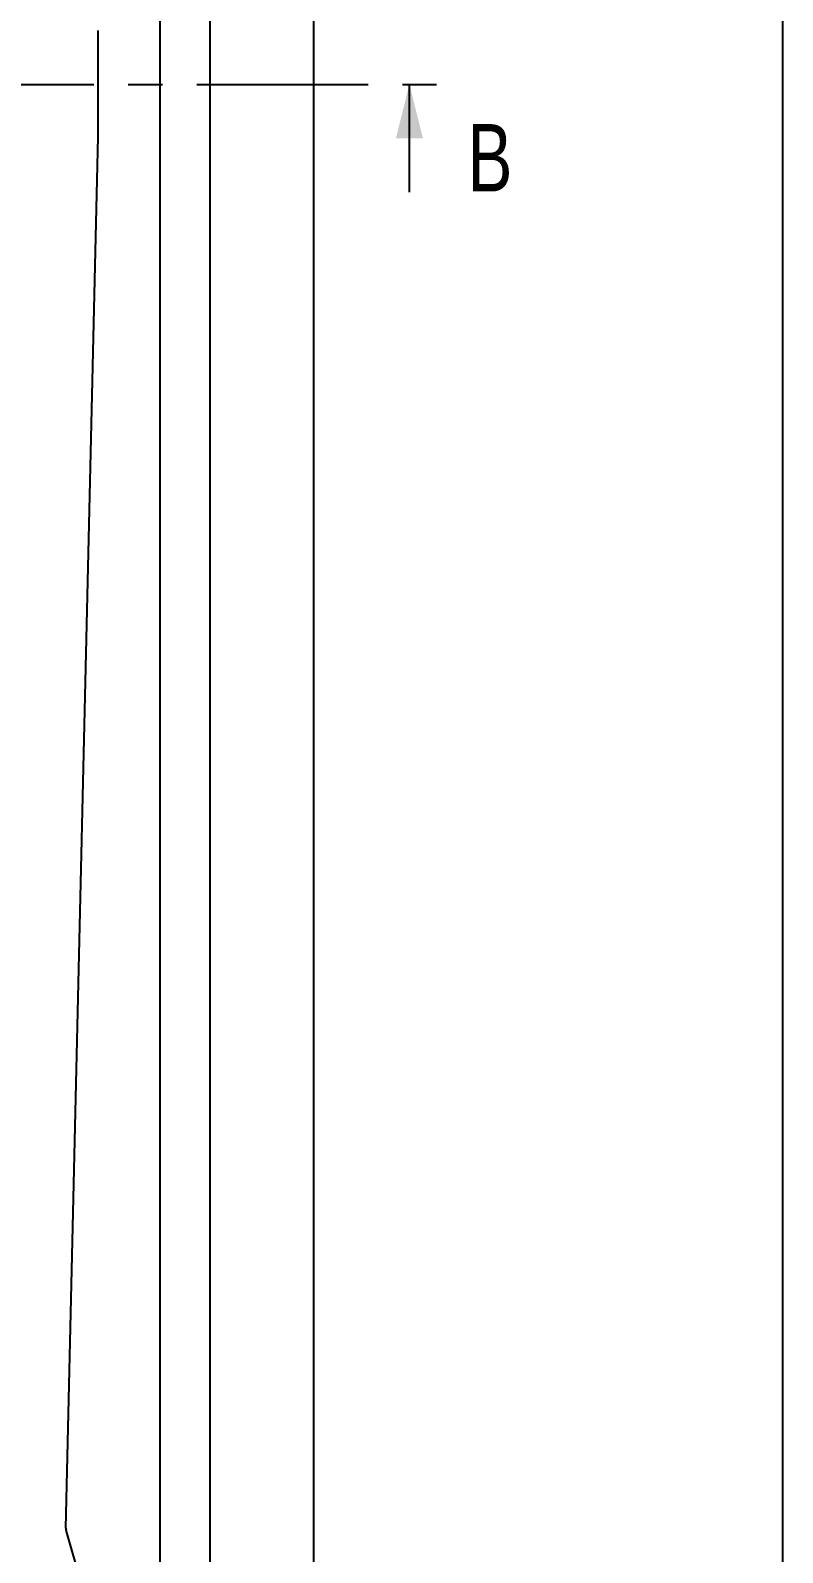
# Model space of a CAD drawing. Header units: millimetres. Extents: x 8 to 871, y 8 to 585.
# Drawn here: x 776.3 to 832, y 213.5 to 326.3 of the extents above; entities that cross this region are included whole.
import ezdxf

# ---------------------------------------------------------------- set-up
doc = ezdxf.new("R2010")
doc.units = ezdxf.units.MM
doc.linetypes.add('CENTERX2', pattern=[20.32, 12.7, -2.54, 2.54, -2.54])
doc.layers.add('CENTERLINE', color=4, linetype='CENTERX2')
doc.layers.add('OUTLINE', color=7, linetype='Continuous', lineweight=25)
doc.styles.add('SLDTEXTSTYLE0', font='TXT', dxfattribs={"width": 0.75})

msp = doc.modelspace()

# ---------------------------------------------------------------- linework, layer by layer
at = {"layer": 'CENTERLINE'}
msp.add_line((747.9697, 322.33801), (806.3587, 322.33801), dxfattribs=at)
at = {"layer": 'CENTERLINE', "linetype": 'Continuous'}
msp.add_line((804.3587, 314.33801), (804.3587, 322.33801), dxfattribs=at)
at = {"layer": 'CENTERLINE'}
msp.add_solid([(804.3587, 322.33801), (803.3587, 318.33801), (805.3587, 318.33801)], dxfattribs=at)
at = {"layer": 'OUTLINE'}
for p, q in [((832, 585), (832, 8)), ((785.90051, 166.88521), (785.90051, 429.83342)), ((789.59975, 166.88521), (789.59975, 429.83342)), ((797.2799, 166.88521), (797.2799, 429.83342)), ((781.3049, 318.83342), (781.3049, 326.33342)), ((778.91055, 215.34011), (781.30033, 318.43947)), ((780.05041, 211.30727), (778.93002, 215.1899))]:
    msp.add_line(p, q, dxfattribs=at)
for centre, radius, start, end in [((764.3049, 318.83342), 17, 358.6721568, 0), ((779.41042, 215.32852), 0.5, 178.6721568, 196.096265)]:
    msp.add_arc(centre, radius, start, end, dxfattribs=at)

# ---------------------------------------------------------------- texts
at = {"layer": 'CENTERLINE', "insert": (808.65004, 319.39892), "char_height": 5, "attachment_point": 1, "style": 'SLDTEXTSTYLE0'}
msp.add_mtext('B', dxfattribs=at)

doc.saveas('drawing.dxf')
